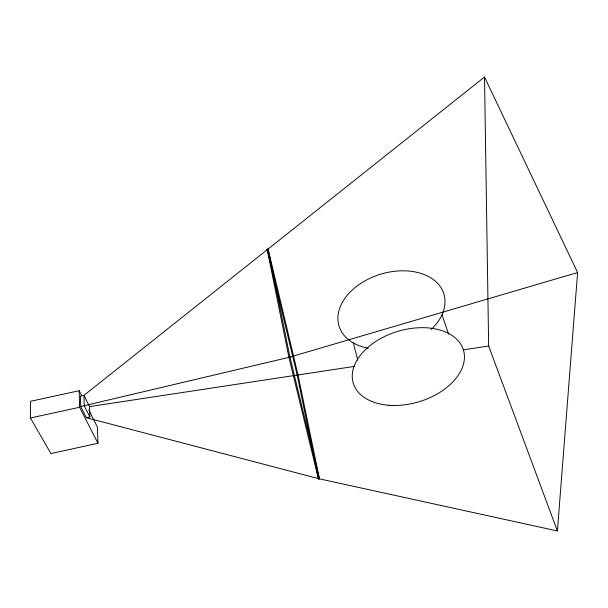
<?xml version="1.0" encoding="UTF-8"?>
<svg xmlns="http://www.w3.org/2000/svg" width="608" height="608" viewBox="0 0 608 608"><rect width="100%" height="100%" fill="white"/><g stroke="black" fill="none" stroke-linecap="round" stroke-linejoin="round"><path stroke-width="0.91" d="M88.874 410.104L97.326 426.96L97.964 443.262L50.943 453.56L30.4 417.992L30.628 401.272L79.162 390.724L81.692 395.778M557.399 530.966L577.6 272.544L484.508 77.034L83.942 395.382L80.431 396.142L80.704 406.554L86.389 417.719L319.42 478.846L557.399 530.966L488.657 346.028L484.508 77.034M80.704 406.554L288.914 357.367L577.6 272.544M318.508 479.043L319.42 478.846L298.019 374.954L268.098 249.022L267.132 249.227L288.914 357.367L318.508 479.043L315.271 463.273M288.914 357.367L289.97 357.132L319.42 478.846M30.4 417.992L79.587 407.276L97.964 443.262M86.389 417.719L89.878 416.959L89.528 406.6L83.942 395.382L84.246 405.787L89.878 416.959M271.518 267.611L297.175 375.144L298.019 374.954M89.528 406.6L354.365 366.404M463.304 349.874L488.657 346.028M441.986 314.746L448.636 334.233M353.362 342.95L357.854 360.331M267.132 249.227L271.077 265.772M297.175 375.144L314.891 461.419M268.098 249.022L289.97 357.132M79.162 390.724L79.587 407.276M368.334 348.224A54.826 37.43 -17 0 1 345.595 297.403A54.826 37.43 -17 0 1 423.449 274.284A54.826 37.43 -17 0 1 431.049 329.604M388.846 405.27A57.524 36.769 -16.7 0 0 463.653 350.808A57.524 36.769 -16.7 0 0 372.529 343.687A57.524 36.769 -16.7 0 0 388.846 405.27"/></g></svg>
